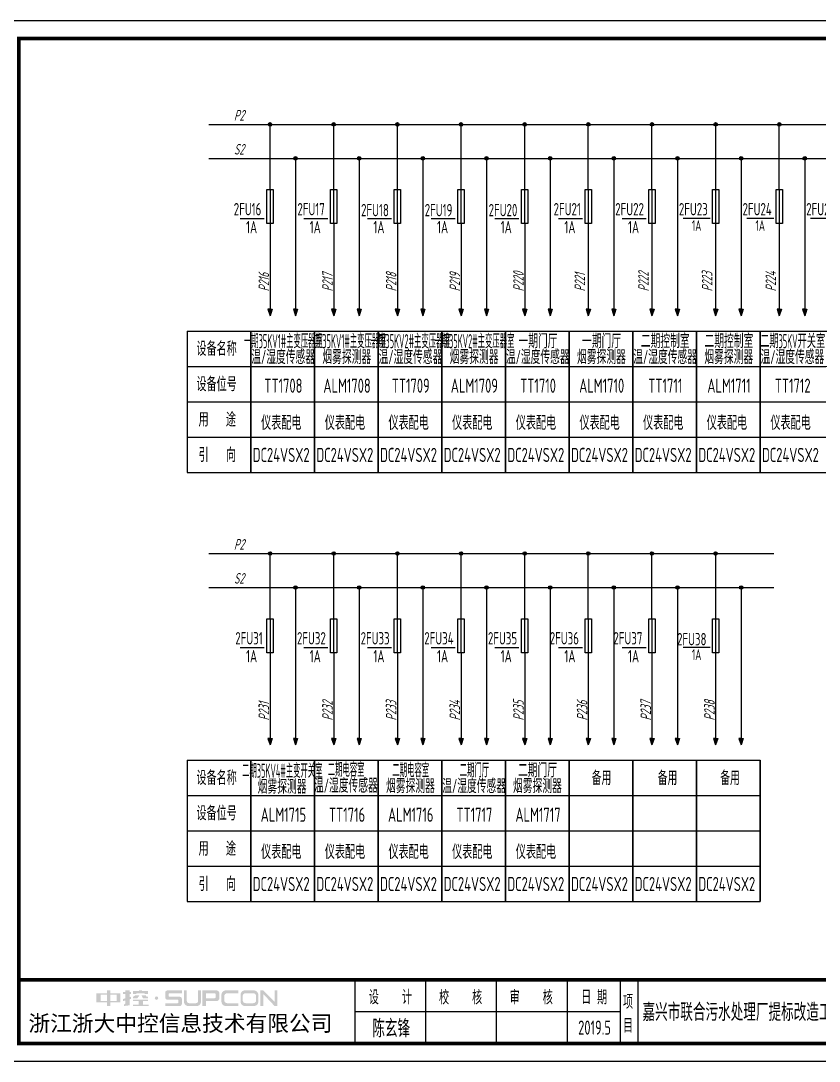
# Model space of a CAD drawing. Header units: millimetres. Extents: x 30557 to 235556, y -116603 to -73383.
# Drawn here: x 223295 to 225553, y -76323 to -73383 of the extents above; entities that cross this region are included whole.
import ezdxf
from ezdxf.enums import TextEntityAlignment as Align

# ---------------------------------------------------------------- set-up
doc = ezdxf.new("R2010")
doc.units = ezdxf.units.MM
for name, color, linetype in [('1', 3, 'Continuous'), ('AXIS', 4, 'Continuous'), ('文本层', 2, 'Continuous')]:
    doc.layers.add(name, color=color, linetype=linetype)
doc.layers.add('_Drawing', color=7, linetype='Continuous', lineweight=25)
doc.styles.add('supcon', font='sceie.shx', dxfattribs={"width": 0.75, "height": 40, "bigfont": 'sceic.shx'})
doc.styles.add('Title', font='', dxfattribs={"height": 45})
doc.styles.get('Title').set_extended_font_data('SimHei')

# ---------------------------------------------------------------- blocks, each defined once
blk = doc.blocks.new('中控·SUPCON')
at = {"linetype": 'Continuous'}
h = blk.add_hatch(color=2, dxfattribs=at)
h.dxf.hatch_style = 1
h.paths.add_polyline_path([(34, 33), (20, 33), (20, 37), (15, 37), (15, 36), (15, 33), (0, 33), (0, 20), (13, 20), (15, 20), (15, 15), (20, 15), (20, 20), (22, 20), (34, 20)])
h.paths.add_polyline_path([(20, 30), (20, 31), (29, 31), (29, 22), (20, 22)], flags=16)
h.paths.add_polyline_path([(15, 30), (15, 22), (6, 22), (6, 31), (15, 31)], flags=16)
h.paths.add_polyline_path([(47, 32), (49, 32), (49, 35), (47, 35), (47, 37), (41, 37), (41, 35), (38, 35), (38, 32), (41, 32), (41, 25.8), (38, 25), (38, 22), (41, 22.8), (41, 18.3), (39, 17), (39, 15), (47, 16), (47, 24.5), (49, 25), (49, 28), (47, 27.5)])
h.paths.add_polyline_path([(61, 30), (55, 30), (52, 28), (52, 26), (58, 26)])
h.paths.add_polyline_path([(73, 28), (71, 28), (70, 30), (64, 30), (66, 26), (73, 26)])
h.paths.add_polyline_path([(73, 36), (64.6, 36), (64.6, 37), (60.4, 37), (60.4, 36), (52, 36), (52, 32), (56.8, 32), (56.8, 33.1), (68.2, 33.1), (68.2, 32), (73, 32)])
h.paths.add_polyline_path([(66, 22), (73, 22), (73, 24), (52, 24), (52, 22), (60, 22), (60, 17), (52, 17), (52, 15), (74, 15), (74, 17), (66, 17)])
h.paths.add_polyline_path([(82.7, 26.1, 1), (87.6, 26.1, 1)])
h.paths.add_polyline_path([(118, 28), (103.5, 28, -0.414214), (102.5, 29), (102.5, 32, -0.414214), (103.5, 33), (121, 33), (121, 37), (100.5, 37, 0.414214), (97.5, 34), (97.5, 27, 0.414214), (100.5, 24), (115, 24, -0.414214), (116, 23), (116, 20, -0.414214), (115, 19), (97.5, 19), (97.5, 15), (118, 15, 0.414214), (121, 18), (121, 25, 0.414214)])
h.paths.add_polyline_path([(128, 37), (124, 37), (124, 36), (124, 21, 0.414214), (130, 15), (142, 15, 0.414214), (148, 21), (148, 37), (144, 37), (144, 22, -0.414214), (141, 19), (131, 19, -0.414214), (128, 22)])
h.paths.add_polyline_path([(174, 26), (174, 33, 0.414214), (170, 37), (150, 37), (150, 36), (150, 15), (155, 15), (155, 22), (170, 22, 0.414214)])
h.paths.add_polyline_path([(167, 26), (155, 26), (155, 33), (167, 33, -0.414214), (169, 31), (169, 28, -0.414214)], flags=16)
h.paths.add_polyline_path([(201, 19), (185, 19, -0.414214), (181, 23), (181, 29, -0.414214), (185, 33), (201, 33), (201, 37), (183, 37, 0.414214), (177, 31), (177, 21, 0.414214), (183, 15), (201, 15)])
h.paths.add_polyline_path([(229, 21), (229, 31, 0.414214), (223, 37), (210, 37, 0.414214), (204, 31), (204, 21, 0.414214), (210, 15), (223, 15, 0.414214)])
h.paths.add_polyline_path([(207, 23), (207, 29, -0.414214), (211, 33), (222, 33, -0.414214), (226, 29), (226, 23, -0.414214), (222, 19), (211, 19, -0.414214)], flags=16)
h.paths.add_polyline_path([(236, 32.1), (252, 15), (256, 15), (256, 37), (252, 37), (252, 21), (236, 37), (232, 37), (232, 36), (232, 15), (236, 15)])
h = blk.add_hatch(color=2, dxfattribs=at)
h.dxf.hatch_style = 1
h.paths.add_polyline_path([(34, 33), (20, 33), (20, 37), (15, 37), (15, 36), (15, 33), (0, 33), (0, 20), (13, 20), (15, 20), (15, 15), (20, 15), (20, 20), (22, 20), (34, 20)])
h.paths.add_polyline_path([(20, 30), (20, 31), (29, 31), (29, 22), (20, 22)], flags=16)
h.paths.add_polyline_path([(15, 30), (15, 22), (6, 22), (6, 31), (15, 31)], flags=16)
h.paths.add_polyline_path([(47, 32), (49, 32), (49, 35), (47, 35), (47, 37), (41, 37), (41, 35), (38, 35), (38, 32), (41, 32), (41, 25.8), (38, 25), (38, 22), (41, 22.8), (41, 18.3), (39, 17), (39, 15), (47, 16), (47, 24.5), (49, 25), (49, 28), (47, 27.5)])
h.paths.add_polyline_path([(61, 30), (55, 30), (52, 28), (52, 26), (58, 26)])
h.paths.add_polyline_path([(73, 28), (71, 28), (70, 30), (64, 30), (66, 26), (73, 26)])
h.paths.add_polyline_path([(73, 36), (64.6, 36), (64.6, 37), (60.4, 37), (60.4, 36), (52, 36), (52, 32), (56.8, 32), (56.8, 33.1), (68.2, 33.1), (68.2, 32), (73, 32)])
h.paths.add_polyline_path([(66, 22), (73, 22), (73, 24), (52, 24), (52, 22), (60, 22), (60, 17), (52, 17), (52, 15), (74, 15), (74, 17), (66, 17)])
h.paths.add_polyline_path([(82.7, 26.1, 1), (87.6, 26.1, 1)])
h.paths.add_polyline_path([(118, 28), (103.5, 28, -0.414214), (102.5, 29), (102.5, 32, -0.414214), (103.5, 33), (121, 33), (121, 37), (100.5, 37, 0.414214), (97.5, 34), (97.5, 27, 0.414214), (100.5, 24), (115, 24, -0.414214), (116, 23), (116, 20, -0.414214), (115, 19), (97.5, 19), (97.5, 15), (118, 15, 0.414214), (121, 18), (121, 25, 0.414214)])
h.paths.add_polyline_path([(128, 37), (124, 37), (124, 36), (124, 21, 0.414214), (130, 15), (142, 15, 0.414214), (148, 21), (148, 37), (144, 37), (144, 22, -0.414214), (141, 19), (131, 19, -0.414214), (128, 22)])
h.paths.add_polyline_path([(174, 26), (174, 33, 0.414214), (170, 37), (150, 37), (150, 36), (150, 15), (155, 15), (155, 22), (170, 22, 0.414214)])
h.paths.add_polyline_path([(167, 26), (155, 26), (155, 33), (167, 33, -0.414214), (169, 31), (169, 28, -0.414214)], flags=16)
h.paths.add_polyline_path([(201, 19), (185, 19, -0.414214), (181, 23), (181, 29, -0.414214), (185, 33), (201, 33), (201, 37), (183, 37, 0.414214), (177, 31), (177, 21, 0.414214), (183, 15), (201, 15)])
h.paths.add_polyline_path([(229, 21), (229, 31, 0.414214), (223, 37), (210, 37, 0.414214), (204, 31), (204, 21, 0.414214), (210, 15), (223, 15, 0.414214)])
h.paths.add_polyline_path([(207, 23), (207, 29, -0.414214), (211, 33), (222, 33, -0.414214), (226, 29), (226, 23, -0.414214), (222, 19), (211, 19, -0.414214)], flags=16)
h.paths.add_polyline_path([(236, 32.1), (252, 15), (256, 15), (256, 37), (252, 37), (252, 21), (236, 37), (232, 37), (232, 36), (232, 15), (236, 15)])
h = blk.add_hatch(color=2, dxfattribs=at)
h.dxf.hatch_style = 1
h.paths.add_polyline_path([(34, 33), (20, 33), (20, 37), (15, 37), (15, 36), (15, 33), (0, 33), (0, 20), (13, 20), (15, 20), (15, 15), (20, 15), (20, 20), (22, 20), (34, 20)])
h.paths.add_polyline_path([(20, 30), (20, 31), (29, 31), (29, 22), (20, 22)], flags=16)
h.paths.add_polyline_path([(15, 30), (15, 22), (6, 22), (6, 31), (15, 31)], flags=16)
h.paths.add_polyline_path([(47, 32), (49, 32), (49, 35), (47, 35), (47, 37), (41, 37), (41, 35), (38, 35), (38, 32), (41, 32), (41, 25.8), (38, 25), (38, 22), (41, 22.8), (41, 18.3), (39, 17), (39, 15), (47, 16), (47, 24.5), (49, 25), (49, 28), (47, 27.5)])
h.paths.add_polyline_path([(61, 30), (55, 30), (52, 28), (52, 26), (58, 26)])
h.paths.add_polyline_path([(73, 28), (71, 28), (70, 30), (64, 30), (66, 26), (73, 26)])
h.paths.add_polyline_path([(73, 36), (64.6, 36), (64.6, 37), (60.4, 37), (60.4, 36), (52, 36), (52, 32), (56.8, 32), (56.8, 33.1), (68.2, 33.1), (68.2, 32), (73, 32)])
h.paths.add_polyline_path([(66, 22), (73, 22), (73, 24), (52, 24), (52, 22), (60, 22), (60, 17), (52, 17), (52, 15), (74, 15), (74, 17), (66, 17)])
h.paths.add_polyline_path([(82.7, 26.1, 1), (87.6, 26.1, 1)])
h.paths.add_polyline_path([(118, 28), (103.5, 28, -0.414214), (102.5, 29), (102.5, 32, -0.414214), (103.5, 33), (121, 33), (121, 37), (100.5, 37, 0.414214), (97.5, 34), (97.5, 27, 0.414214), (100.5, 24), (115, 24, -0.414214), (116, 23), (116, 20, -0.414214), (115, 19), (97.5, 19), (97.5, 15), (118, 15, 0.414214), (121, 18), (121, 25, 0.414214)])
h.paths.add_polyline_path([(128, 37), (124, 37), (124, 36), (124, 21, 0.414214), (130, 15), (142, 15, 0.414214), (148, 21), (148, 37), (144, 37), (144, 22, -0.414214), (141, 19), (131, 19, -0.414214), (128, 22)])
h.paths.add_polyline_path([(174, 26), (174, 33, 0.414214), (170, 37), (150, 37), (150, 36), (150, 15), (155, 15), (155, 22), (170, 22, 0.414214)])
h.paths.add_polyline_path([(167, 26), (155, 26), (155, 33), (167, 33, -0.414214), (169, 31), (169, 28, -0.414214)], flags=16)
h.paths.add_polyline_path([(201, 19), (185, 19, -0.414214), (181, 23), (181, 29, -0.414214), (185, 33), (201, 33), (201, 37), (183, 37, 0.414214), (177, 31), (177, 21, 0.414214), (183, 15), (201, 15)])
h.paths.add_polyline_path([(229, 21), (229, 31, 0.414214), (223, 37), (210, 37, 0.414214), (204, 31), (204, 21, 0.414214), (210, 15), (223, 15, 0.414214)])
h.paths.add_polyline_path([(207, 23), (207, 29, -0.414214), (211, 33), (222, 33, -0.414214), (226, 29), (226, 23, -0.414214), (222, 19), (211, 19, -0.414214)], flags=16)
h.paths.add_polyline_path([(236, 32.1), (252, 15), (256, 15), (256, 37), (252, 37), (252, 21), (236, 37), (232, 37), (232, 36), (232, 15), (236, 15)])
h = blk.add_hatch(color=2, dxfattribs=at)
h.dxf.hatch_style = 1
h.paths.add_polyline_path([(34, 33), (20, 33), (20, 37), (15, 37), (15, 36), (15, 33), (0, 33), (0, 20), (13, 20), (15, 20), (15, 15), (20, 15), (20, 20), (22, 20), (34, 20)])
h.paths.add_polyline_path([(20, 30), (20, 31), (29, 31), (29, 22), (20, 22)], flags=16)
h.paths.add_polyline_path([(15, 30), (15, 22), (6, 22), (6, 31), (15, 31)], flags=16)
h.paths.add_polyline_path([(47, 32), (49, 32), (49, 35), (47, 35), (47, 37), (41, 37), (41, 35), (38, 35), (38, 32), (41, 32), (41, 25.8), (38, 25), (38, 22), (41, 22.8), (41, 18.3), (39, 17), (39, 15), (47, 16), (47, 24.5), (49, 25), (49, 28), (47, 27.5)])
h.paths.add_polyline_path([(61, 30), (55, 30), (52, 28), (52, 26), (58, 26)])
h.paths.add_polyline_path([(73, 28), (71, 28), (70, 30), (64, 30), (66, 26), (73, 26)])
h.paths.add_polyline_path([(73, 36), (64.6, 36), (64.6, 37), (60.4, 37), (60.4, 36), (52, 36), (52, 32), (56.8, 32), (56.8, 33.1), (68.2, 33.1), (68.2, 32), (73, 32)])
h.paths.add_polyline_path([(66, 22), (73, 22), (73, 24), (52, 24), (52, 22), (60, 22), (60, 17), (52, 17), (52, 15), (74, 15), (74, 17), (66, 17)])
h.paths.add_polyline_path([(82.7, 26.1, 1), (87.6, 26.1, 1)])
h.paths.add_polyline_path([(118, 28), (103.5, 28, -0.414214), (102.5, 29), (102.5, 32, -0.414214), (103.5, 33), (121, 33), (121, 37), (100.5, 37, 0.414214), (97.5, 34), (97.5, 27, 0.414214), (100.5, 24), (115, 24, -0.414214), (116, 23), (116, 20, -0.414214), (115, 19), (97.5, 19), (97.5, 15), (118, 15, 0.414214), (121, 18), (121, 25, 0.414214)])
h.paths.add_polyline_path([(128, 37), (124, 37), (124, 36), (124, 21, 0.414214), (130, 15), (142, 15, 0.414214), (148, 21), (148, 37), (144, 37), (144, 22, -0.414214), (141, 19), (131, 19, -0.414214), (128, 22)])
h.paths.add_polyline_path([(174, 26), (174, 33, 0.414214), (170, 37), (150, 37), (150, 36), (150, 15), (155, 15), (155, 22), (170, 22, 0.414214)])
h.paths.add_polyline_path([(167, 26), (155, 26), (155, 33), (167, 33, -0.414214), (169, 31), (169, 28, -0.414214)], flags=16)
h.paths.add_polyline_path([(201, 19), (185, 19, -0.414214), (181, 23), (181, 29, -0.414214), (185, 33), (201, 33), (201, 37), (183, 37, 0.414214), (177, 31), (177, 21, 0.414214), (183, 15), (201, 15)])
h.paths.add_polyline_path([(229, 21), (229, 31, 0.414214), (223, 37), (210, 37, 0.414214), (204, 31), (204, 21, 0.414214), (210, 15), (223, 15, 0.414214)])
h.paths.add_polyline_path([(207, 23), (207, 29, -0.414214), (211, 33), (222, 33, -0.414214), (226, 29), (226, 23, -0.414214), (222, 19), (211, 19, -0.414214)], flags=16)
h.paths.add_polyline_path([(236, 32.1), (252, 15), (256, 15), (256, 37), (252, 37), (252, 21), (236, 37), (232, 37), (232, 36), (232, 15), (236, 15)])
h = blk.add_hatch(color=2, dxfattribs=at)
h.dxf.hatch_style = 1
h.paths.add_polyline_path([(34, 33), (20, 33), (20, 37), (15, 37), (15, 36), (15, 33), (0, 33), (0, 20), (13, 20), (15, 20), (15, 15), (20, 15), (20, 20), (22, 20), (34, 20)])
h.paths.add_polyline_path([(20, 30), (20, 31), (29, 31), (29, 22), (20, 22)], flags=16)
h.paths.add_polyline_path([(15, 30), (15, 22), (6, 22), (6, 31), (15, 31)], flags=16)
h.paths.add_polyline_path([(47, 32), (49, 32), (49, 35), (47, 35), (47, 37), (41, 37), (41, 35), (38, 35), (38, 32), (41, 32), (41, 25.8), (38, 25), (38, 22), (41, 22.8), (41, 18.3), (39, 17), (39, 15), (47, 16), (47, 24.5), (49, 25), (49, 28), (47, 27.5)])
h.paths.add_polyline_path([(61, 30), (55, 30), (52, 28), (52, 26), (58, 26)])
h.paths.add_polyline_path([(73, 28), (71, 28), (70, 30), (64, 30), (66, 26), (73, 26)])
h.paths.add_polyline_path([(73, 36), (64.6, 36), (64.6, 37), (60.4, 37), (60.4, 36), (52, 36), (52, 32), (56.8, 32), (56.8, 33.1), (68.2, 33.1), (68.2, 32), (73, 32)])
h.paths.add_polyline_path([(66, 22), (73, 22), (73, 24), (52, 24), (52, 22), (60, 22), (60, 17), (52, 17), (52, 15), (74, 15), (74, 17), (66, 17)])
h.paths.add_polyline_path([(82.7, 26.1, 1), (87.6, 26.1, 1)])
h.paths.add_polyline_path([(118, 28), (103.5, 28, -0.414214), (102.5, 29), (102.5, 32, -0.414214), (103.5, 33), (121, 33), (121, 37), (100.5, 37, 0.414214), (97.5, 34), (97.5, 27, 0.414214), (100.5, 24), (115, 24, -0.414214), (116, 23), (116, 20, -0.414214), (115, 19), (97.5, 19), (97.5, 15), (118, 15, 0.414214), (121, 18), (121, 25, 0.414214)])
h.paths.add_polyline_path([(128, 37), (124, 37), (124, 36), (124, 21, 0.414214), (130, 15), (142, 15, 0.414214), (148, 21), (148, 37), (144, 37), (144, 22, -0.414214), (141, 19), (131, 19, -0.414214), (128, 22)])
h.paths.add_polyline_path([(174, 26), (174, 33, 0.414214), (170, 37), (150, 37), (150, 36), (150, 15), (155, 15), (155, 22), (170, 22, 0.414214)])
h.paths.add_polyline_path([(167, 26), (155, 26), (155, 33), (167, 33, -0.414214), (169, 31), (169, 28, -0.414214)], flags=16)
h.paths.add_polyline_path([(201, 19), (185, 19, -0.414214), (181, 23), (181, 29, -0.414214), (185, 33), (201, 33), (201, 37), (183, 37, 0.414214), (177, 31), (177, 21, 0.414214), (183, 15), (201, 15)])
h.paths.add_polyline_path([(229, 21), (229, 31, 0.414214), (223, 37), (210, 37, 0.414214), (204, 31), (204, 21, 0.414214), (210, 15), (223, 15, 0.414214)])
h.paths.add_polyline_path([(207, 23), (207, 29, -0.414214), (211, 33), (222, 33, -0.414214), (226, 29), (226, 23, -0.414214), (222, 19), (211, 19, -0.414214)], flags=16)
h.paths.add_polyline_path([(236, 32.1), (252, 15), (256, 15), (256, 37), (252, 37), (252, 21), (236, 37), (232, 37), (232, 36), (232, 15), (236, 15)])
h = blk.add_hatch(color=2, dxfattribs=at)
h.dxf.hatch_style = 1
h.paths.add_polyline_path([(34, 33), (20, 33), (20, 37), (15, 37), (15, 36), (15, 33), (0, 33), (0, 20), (13, 20), (15, 20), (15, 15), (20, 15), (20, 20), (22, 20), (34, 20)])
h.paths.add_polyline_path([(20, 30), (20, 31), (29, 31), (29, 22), (20, 22)], flags=16)
h.paths.add_polyline_path([(15, 30), (15, 22), (6, 22), (6, 31), (15, 31)], flags=16)
h.paths.add_polyline_path([(47, 32), (49, 32), (49, 35), (47, 35), (47, 37), (41, 37), (41, 35), (38, 35), (38, 32), (41, 32), (41, 25.8), (38, 25), (38, 22), (41, 22.8), (41, 18.3), (39, 17), (39, 15), (47, 16), (47, 24.5), (49, 25), (49, 28), (47, 27.5)])
h.paths.add_polyline_path([(61, 30), (55, 30), (52, 28), (52, 26), (58, 26)])
h.paths.add_polyline_path([(73, 28), (71, 28), (70, 30), (64, 30), (66, 26), (73, 26)])
h.paths.add_polyline_path([(73, 36), (64.6, 36), (64.6, 37), (60.4, 37), (60.4, 36), (52, 36), (52, 32), (56.8, 32), (56.8, 33.1), (68.2, 33.1), (68.2, 32), (73, 32)])
h.paths.add_polyline_path([(66, 22), (73, 22), (73, 24), (52, 24), (52, 22), (60, 22), (60, 17), (52, 17), (52, 15), (74, 15), (74, 17), (66, 17)])
h.paths.add_polyline_path([(82.7, 26.1, 1), (87.6, 26.1, 1)])
h.paths.add_polyline_path([(118, 28), (103.5, 28, -0.414214), (102.5, 29), (102.5, 32, -0.414214), (103.5, 33), (121, 33), (121, 37), (100.5, 37, 0.414214), (97.5, 34), (97.5, 27, 0.414214), (100.5, 24), (115, 24, -0.414214), (116, 23), (116, 20, -0.414214), (115, 19), (97.5, 19), (97.5, 15), (118, 15, 0.414214), (121, 18), (121, 25, 0.414214)])
h.paths.add_polyline_path([(128, 37), (124, 37), (124, 36), (124, 21, 0.414214), (130, 15), (142, 15, 0.414214), (148, 21), (148, 37), (144, 37), (144, 22, -0.414214), (141, 19), (131, 19, -0.414214), (128, 22)])
h.paths.add_polyline_path([(174, 26), (174, 33, 0.414214), (170, 37), (150, 37), (150, 36), (150, 15), (155, 15), (155, 22), (170, 22, 0.414214)])
h.paths.add_polyline_path([(167, 26), (155, 26), (155, 33), (167, 33, -0.414214), (169, 31), (169, 28, -0.414214)], flags=16)
h.paths.add_polyline_path([(201, 19), (185, 19, -0.414214), (181, 23), (181, 29, -0.414214), (185, 33), (201, 33), (201, 37), (183, 37, 0.414214), (177, 31), (177, 21, 0.414214), (183, 15), (201, 15)])
h.paths.add_polyline_path([(229, 21), (229, 31, 0.414214), (223, 37), (210, 37, 0.414214), (204, 31), (204, 21, 0.414214), (210, 15), (223, 15, 0.414214)])
h.paths.add_polyline_path([(207, 23), (207, 29, -0.414214), (211, 33), (222, 33, -0.414214), (226, 29), (226, 23, -0.414214), (222, 19), (211, 19, -0.414214)], flags=16)
h.paths.add_polyline_path([(236, 32.1), (252, 15), (256, 15), (256, 37), (252, 37), (252, 21), (236, 37), (232, 37), (232, 36), (232, 15), (236, 15)])
blk = doc.blocks.new('supcon图框')
at = {"linetype": 'Continuous'}
for p, q in [((6145.7, 4361.7), (1987.7, 4361.7)), ((1987.7, 1421.7), (6145.7, 1421.7))]:
    blk.add_line(p, q, dxfattribs=at)
for p, q in [((3145.7, 1651.7), (3145.7, 1471.7)), ((3345.7, 1651.7), (3345.7, 1471.7)), ((3545.7, 1651.7), (3545.7, 1471.7)), ((3745.7, 1651.7), (3745.7, 1471.7)), ((3895.7, 1651.7), (3895.7, 1471.7)), ((3945.7, 1651.7), (3945.7, 1471.7)), ((3145.7, 1561.7), (3895.7, 1561.7))]:
    blk.add_line(p, q)
at = {"linetype": 'Continuous', "const_width": 10}
blk.add_lwpolyline([(2195.7, 4311.7), (6095.7, 4311.7), (6095.7, 1471.7), (2195.7, 1471.7)], close=True, dxfattribs=at)
blk.add_lwpolyline([(2195.7, 1651.7), (6095.7, 1651.7)], dxfattribs=at)
at = {"linetype": 'Continuous', "xscale": 2, "yscale": 2, "zscale": 2}
blk.add_blockref('中控·SUPCON', (2414.6, 1547.7), dxfattribs=at)
at = {"style": 'supcon', "width": 0.75}
for s, p in [('设    计', (3246.2, 1604.2)), ('校    核', (3444.8, 1604.2)), ('审    核', (3644.5, 1604.2)), ('日 期', (3822.5, 1604.2)), ('项', (3918.2, 1590.7)), ('目', (3918.2, 1522.9))]:
    blk.add_text(s, height=40, dxfattribs=at).set_placement(p, align=Align.MIDDLE)
at = {"style": 'Title'}
blk.add_text('浙江浙大中控信息技术有限公司', height=45, dxfattribs=at).set_placement((2222.8, 1506.2))

msp = doc.modelspace()

# ---------------------------------------------------------------- hatches: boundary and pattern name
h = msp.add_hatch(color=256)
h.dxf.hatch_style = 1
h.paths.add_polyline_path([(224004.9, -73675.8, 1), (223994.9, -73675.8, 1)])
h = msp.add_hatch(color=256)
h.dxf.hatch_style = 1
h.paths.add_polyline_path([(224184.9, -73675.7, 1), (224174.9, -73675.7, 1)])
h = msp.add_hatch(color=256)
h.dxf.hatch_style = 1
h.paths.add_polyline_path([(224364.9, -73675.8, 1), (224354.9, -73675.8, 1)])
h = msp.add_hatch(color=256)
h.dxf.hatch_style = 1
h.paths.add_polyline_path([(224544.9, -73675.8, 1), (224534.9, -73675.8, 1)])
h = msp.add_hatch(color=256)
h.dxf.hatch_style = 1
h.paths.add_polyline_path([(224724.9, -73675.8, 1), (224714.9, -73675.8, 1)])
h = msp.add_hatch(color=256)
h.dxf.hatch_style = 1
h.paths.add_polyline_path([(224904.9, -73675.7, 1), (224894.9, -73675.7, 1)])
h = msp.add_hatch(color=256)
h.dxf.hatch_style = 1
h.paths.add_polyline_path([(225084.9, -73675.7, 1), (225074.9, -73675.7, 1)])
h = msp.add_hatch(color=256)
h.dxf.hatch_style = 1
h.paths.add_polyline_path([(225264.9, -73675.7, 1), (225254.9, -73675.7, 1)])
h = msp.add_hatch(color=256)
h.dxf.hatch_style = 1
h.paths.add_polyline_path([(225444.9, -73675.8, 1), (225434.9, -73675.8, 1)])
h = msp.add_hatch(color=256)
h.dxf.hatch_style = 1
h.paths.add_polyline_path([(224076.9, -73771.8, 1), (224066.9, -73771.8, 1)])
h = msp.add_hatch(color=256)
h.dxf.hatch_style = 1
h.paths.add_polyline_path([(224256.9, -73771.8, 1), (224246.9, -73771.8, 1)])
h = msp.add_hatch(color=256)
h.dxf.hatch_style = 1
h.paths.add_polyline_path([(224436.9, -73771.8, 1), (224426.9, -73771.8, 1)])
h = msp.add_hatch(color=256)
h.dxf.hatch_style = 1
h.paths.add_polyline_path([(224616.9, -73771.8, 1), (224606.9, -73771.8, 1)])
h = msp.add_hatch(color=256)
h.dxf.hatch_style = 1
h.paths.add_polyline_path([(224796.9, -73771.8, 1), (224786.9, -73771.8, 1)])
h = msp.add_hatch(color=256)
h.dxf.hatch_style = 1
h.paths.add_polyline_path([(224976.9, -73771.8, 1), (224966.9, -73771.8, 1)])
h = msp.add_hatch(color=256)
h.dxf.hatch_style = 1
h.paths.add_polyline_path([(225156.9, -73771.8, 1), (225146.9, -73771.8, 1)])
h = msp.add_hatch(color=256)
h.dxf.hatch_style = 1
h.paths.add_polyline_path([(225336.9, -73771.8, 1), (225326.9, -73771.8, 1)])
h = msp.add_hatch(color=256)
h.dxf.hatch_style = 1
h.paths.add_polyline_path([(225516.9, -73771.8, 1), (225506.9, -73771.8, 1)])
h = msp.add_hatch(color=256)
h.dxf.hatch_style = 1
h.paths.add_polyline_path([(224004.9, -74888.4, 1), (223994.9, -74888.4, 1)])
h = msp.add_hatch(color=256)
h.dxf.hatch_style = 1
h.paths.add_polyline_path([(224184.9, -74888.3, 1), (224174.9, -74888.3, 1)])
h = msp.add_hatch(color=256)
h.dxf.hatch_style = 1
h.paths.add_polyline_path([(224364.9, -74888.4, 1), (224354.9, -74888.4, 1)])
h = msp.add_hatch(color=256)
h.dxf.hatch_style = 1
h.paths.add_polyline_path([(224544.9, -74888.4, 1), (224534.9, -74888.4, 1)])
h = msp.add_hatch(color=256)
h.dxf.hatch_style = 1
h.paths.add_polyline_path([(224724.9, -74888.4, 1), (224714.9, -74888.4, 1)])
h = msp.add_hatch(color=256)
h.dxf.hatch_style = 1
h.paths.add_polyline_path([(224904.9, -74888.3, 1), (224894.9, -74888.3, 1)])
h = msp.add_hatch(color=256)
h.dxf.hatch_style = 1
h.paths.add_polyline_path([(225084.9, -74888.3, 1), (225074.9, -74888.3, 1)])
h = msp.add_hatch(color=256)
h.dxf.hatch_style = 1
h.paths.add_polyline_path([(225264.9, -74888.3, 1), (225254.9, -74888.3, 1)])
h = msp.add_hatch(color=256)
h.dxf.hatch_style = 1
h.paths.add_polyline_path([(224076.9, -74984.4, 1), (224066.9, -74984.4, 1)])
h = msp.add_hatch(color=256)
h.dxf.hatch_style = 1
h.paths.add_polyline_path([(224256.9, -74984.4, 1), (224246.9, -74984.4, 1)])
h = msp.add_hatch(color=256)
h.dxf.hatch_style = 1
h.paths.add_polyline_path([(224436.9, -74984.4, 1), (224426.9, -74984.4, 1)])
h = msp.add_hatch(color=256)
h.dxf.hatch_style = 1
h.paths.add_polyline_path([(224616.9, -74984.4, 1), (224606.9, -74984.4, 1)])
h = msp.add_hatch(color=256)
h.dxf.hatch_style = 1
h.paths.add_polyline_path([(224796.9, -74984.4, 1), (224786.9, -74984.4, 1)])
h = msp.add_hatch(color=256)
h.dxf.hatch_style = 1
h.paths.add_polyline_path([(224976.9, -74984.4, 1), (224966.9, -74984.4, 1)])
h = msp.add_hatch(color=256)
h.dxf.hatch_style = 1
h.paths.add_polyline_path([(225156.9, -74984.4, 1), (225146.9, -74984.4, 1)])
h = msp.add_hatch(color=256)
h.dxf.hatch_style = 1
h.paths.add_polyline_path([(225336.9, -74984.4, 1), (225326.9, -74984.4, 1)])
at = {"layer": '1'}
for color, points in [(37, [(223999.9, -74198.2), (223993.9, -74198.2), (223999.9, -74216.2), (224005.9, -74198.2)]), (5, [(224077.9, -74198.2), (224071.9, -74198.2), (224065.9, -74198.2), (224071.9, -74216.2)]), (37, [(224179.9, -74198.2), (224173.9, -74198.2), (224179.9, -74216.2), (224185.9, -74198.2)]), (5, [(224257.9, -74198.2), (224251.9, -74198.2), (224245.9, -74198.2), (224251.9, -74216.2)]), (37, [(224359.9, -74198.2), (224353.9, -74198.2), (224359.9, -74216.2), (224365.9, -74198.2)]), (5, [(224437.9, -74198.2), (224431.9, -74198.2), (224425.9, -74198.2), (224431.9, -74216.2)]), (37, [(224539.9, -74198.2), (224533.9, -74198.2), (224539.9, -74216.2), (224545.9, -74198.2)]), (5, [(224617.9, -74198.2), (224611.9, -74198.2), (224605.9, -74198.2), (224611.9, -74216.2)]), (37, [(224719.9, -74198.2), (224713.9, -74198.2), (224719.9, -74216.2), (224725.9, -74198.2)]), (5, [(224797.9, -74198.2), (224791.9, -74198.2), (224785.9, -74198.2), (224791.9, -74216.2)]), (37, [(224899.9, -74198.2), (224893.9, -74198.2), (224899.9, -74216.2), (224905.9, -74198.2)]), (5, [(224977.9, -74198.2), (224971.9, -74198.2), (224965.9, -74198.2), (224971.9, -74216.2)]), (37, [(225079.9, -74198.2), (225073.9, -74198.2), (225079.9, -74216.2), (225085.9, -74198.2)]), (5, [(225157.9, -74198.2), (225151.9, -74198.2), (225145.9, -74198.2), (225151.9, -74216.2)]), (37, [(225259.9, -74198.2), (225253.9, -74198.2), (225259.9, -74216.2), (225265.9, -74198.2)]), (5, [(225337.9, -74198.2), (225331.9, -74198.2), (225325.9, -74198.2), (225331.9, -74216.2)]), (37, [(225439.9, -74198.2), (225433.9, -74198.2), (225439.9, -74216.2), (225445.9, -74198.2)]), (5, [(225517.9, -74198.2), (225511.9, -74198.2), (225505.9, -74198.2), (225511.9, -74216.2)]), (37, [(223999.9, -75410.7), (223993.9, -75410.7), (223999.9, -75428.7), (224005.9, -75410.7)]), (5, [(224077.9, -75410.8), (224071.9, -75410.8), (224065.9, -75410.8), (224071.9, -75428.8)]), (37, [(224179.9, -75410.7), (224173.9, -75410.7), (224179.9, -75428.7), (224185.9, -75410.7)]), (5, [(224257.9, -75410.8), (224251.9, -75410.8), (224245.9, -75410.8), (224251.9, -75428.8)]), (37, [(224359.9, -75410.7), (224353.9, -75410.7), (224359.9, -75428.7), (224365.9, -75410.7)]), (5, [(224437.9, -75410.8), (224431.9, -75410.8), (224425.9, -75410.8), (224431.9, -75428.8)]), (37, [(224539.9, -75410.7), (224533.9, -75410.7), (224539.9, -75428.7), (224545.9, -75410.7)]), (5, [(224617.9, -75410.8), (224611.9, -75410.8), (224605.9, -75410.8), (224611.9, -75428.8)]), (37, [(224719.9, -75410.7), (224713.9, -75410.7), (224719.9, -75428.7), (224725.9, -75410.7)]), (5, [(224797.9, -75410.8), (224791.9, -75410.8), (224785.9, -75410.8), (224791.9, -75428.8)]), (37, [(224899.9, -75410.7), (224893.9, -75410.7), (224899.9, -75428.7), (224905.9, -75410.7)]), (5, [(224977.9, -75410.8), (224971.9, -75410.8), (224965.9, -75410.8), (224971.9, -75428.8)]), (37, [(225079.9, -75410.7), (225073.9, -75410.7), (225079.9, -75428.7), (225085.9, -75410.7)]), (5, [(225157.9, -75410.8), (225151.9, -75410.8), (225145.9, -75410.8), (225151.9, -75428.8)]), (37, [(225259.9, -75410.7), (225253.9, -75410.7), (225259.9, -75428.7), (225265.9, -75410.7)]), (5, [(225337.9, -75410.8), (225331.9, -75410.8), (225325.9, -75410.8), (225331.9, -75428.8)])]:
    msp.add_hatch(color=color, dxfattribs=at).paths.add_polyline_path(points)

# ---------------------------------------------------------------- linework, layer by layer
at = {"linetype": 'Continuous'}
for p, q in [((225168.5, -73940.6), (225244.8, -73940.6)), ((225348.5, -73940.6), (225424.8, -73940.6)), ((225528.5, -73940.6), (225604.8, -73940.6)), ((223765.9, -74259.6), (226645.9, -74259.6)), ((223765.9, -74259.6), (223765.9, -74659.6)), ((223945.9, -74259.6), (223945.9, -74659.6)), ((223945.9, -74659.6), (223945.9, -74259.6)), ((223765.9, -74659.6), (226645.9, -74659.6)), ((225168.5, -75153.1), (225244.8, -75153.1)), ((223765.9, -75472.1), (225385.9, -75472.1)), ((223765.9, -75472.1), (223765.9, -75872.1)), ((223945.9, -75472.1), (223945.9, -75872.1)), ((223945.9, -75872.1), (223945.9, -75472.1)), ((223765.9, -75872.1), (225385.9, -75872.1))]:
    msp.add_line(p, q, dxfattribs=at)
for p, q in [((223915.2, -73941.6), (223983.6, -73941.6)), ((224095.2, -73941.6), (224163.6, -73941.6)), ((224275.2, -73941.6), (224343.6, -73941.6)), ((224455.2, -73941.6), (224523.6, -73941.6)), ((224635.2, -73941.6), (224703.6, -73941.6)), ((224815.2, -73941.6), (224883.6, -73941.6)), ((224995.2, -73941.6), (225063.6, -73941.6)), ((223915.2, -75154.2), (223983.6, -75154.2)), ((224095.2, -75154.2), (224163.6, -75154.2)), ((224275.2, -75154.2), (224343.6, -75154.2)), ((224455.2, -75154.2), (224523.6, -75154.2)), ((224635.2, -75154.2), (224703.6, -75154.2)), ((224815.2, -75154.2), (224883.6, -75154.2)), ((224995.2, -75154.2), (225063.6, -75154.2))]:
    msp.add_line(p, q)
at = {"color": 7, "linetype": 'Continuous'}
for p, q in [((224125.9, -74659.6), (224125.9, -74259.6)), ((224125.9, -74259.6), (224125.9, -74659.6)), ((224305.9, -74659.6), (224305.9, -74259.6)), ((224305.9, -74259.6), (224305.9, -74659.6)), ((224485.9, -74659.6), (224485.9, -74259.6)), ((224485.9, -74259.6), (224485.9, -74659.6)), ((224665.9, -74659.6), (224665.9, -74259.6)), ((224665.9, -74259.6), (224665.9, -74659.6)), ((224845.9, -74659.6), (224845.9, -74259.6)), ((224845.9, -74259.6), (224845.9, -74659.6)), ((225025.9, -74659.6), (225025.9, -74259.6)), ((225025.9, -74259.6), (225025.9, -74659.6)), ((225205.9, -74659.6), (225205.9, -74259.6)), ((225205.9, -74259.6), (225205.9, -74659.6)), ((225385.9, -74659.6), (225385.9, -74259.6)), ((225385.9, -74259.6), (225385.9, -74659.6)), ((223765.9, -74359.6), (226645.9, -74359.6)), ((223765.9, -74459.6), (226645.9, -74459.6)), ((223765.9, -74559.6), (226645.9, -74559.6)), ((224125.9, -75872.1), (224125.9, -75472.1)), ((224125.9, -75472.1), (224125.9, -75872.1)), ((224305.9, -75872.1), (224305.9, -75472.1)), ((224305.9, -75472.1), (224305.9, -75872.1)), ((224485.9, -75872.1), (224485.9, -75472.1)), ((224485.9, -75472.1), (224485.9, -75872.1)), ((224665.9, -75872.1), (224665.9, -75472.1)), ((224665.9, -75472.1), (224665.9, -75872.1)), ((224845.9, -75872.1), (224845.9, -75472.1)), ((224845.9, -75472.1), (224845.9, -75872.1)), ((225025.9, -75872.1), (225025.9, -75472.1)), ((225025.9, -75472.1), (225025.9, -75872.1)), ((225205.9, -75872.1), (225205.9, -75472.1)), ((225205.9, -75472.1), (225205.9, -75872.1)), ((225385.9, -75872.1), (225385.9, -75472.1)), ((225385.9, -75472.1), (225385.9, -75872.1)), ((223765.9, -75572.1), (225385.9, -75572.1)), ((223765.9, -75672.1), (225385.9, -75672.1)), ((223765.9, -75772.1), (225385.9, -75772.1))]:
    msp.add_line(p, q, dxfattribs=at)
for centre in [(223999.9, -73675.8), (224179.9, -73675.7), (224359.9, -73675.8), (224539.9, -73675.8), (224719.9, -73675.8), (224899.9, -73675.7), (225079.9, -73675.7), (225259.9, -73675.7), (225439.9, -73675.8), (224071.9, -73771.8), (224251.9, -73771.8), (224431.9, -73771.8), (224611.9, -73771.8), (224791.9, -73771.8), (224971.9, -73771.8), (225151.9, -73771.8), (225331.9, -73771.8), (225511.9, -73771.8), (223999.9, -74888.4), (224179.9, -74888.3), (224359.9, -74888.4), (224539.9, -74888.4), (224719.9, -74888.4), (224899.9, -74888.3), (225079.9, -74888.3), (225259.9, -74888.3), (224071.9, -74984.4), (224251.9, -74984.4), (224431.9, -74984.4), (224611.9, -74984.4), (224791.9, -74984.4), (224971.9, -74984.4), (225151.9, -74984.4), (225331.9, -74984.4)]:
    msp.add_circle(centre, 5)
at = {"layer": '1', "color": 37}
for p, q in [((223826.5, -73675.9), (226641.7, -73675.9)), ((223999.9, -73860.1), (223999.9, -73675.8)), ((224179.9, -73860.1), (224179.9, -73675.8)), ((224359.9, -73860.1), (224359.9, -73675.8)), ((224539.9, -73860.1), (224539.9, -73675.8)), ((224719.9, -73860.1), (224719.9, -73675.8)), ((224899.9, -73860.1), (224899.9, -73675.8)), ((225079.9, -73860.1), (225079.9, -73675.9)), ((225259.9, -73675.9), (225259.9, -74198.2)), ((225439.9, -73860.1), (225439.9, -73675.8)), ((223999.9, -73956.2), (223999.9, -74198.2)), ((224179.9, -73956.2), (224179.9, -74198.2)), ((224359.9, -73956.2), (224359.9, -74198.2)), ((224539.9, -73956.2), (224539.9, -74198.2)), ((224719.9, -73956.2), (224719.9, -74198.2)), ((224899.9, -73956.2), (224899.9, -74198.2)), ((225079.9, -73956.2), (225079.9, -74198.2)), ((225439.9, -73956.2), (225439.9, -74198.2)), ((223826.5, -74888.5), (225424.9, -74888.5)), ((223999.9, -75072.6), (223999.9, -74888.3)), ((224179.9, -75072.6), (224179.9, -74888.3)), ((224359.9, -75072.6), (224359.9, -74888.3)), ((224539.9, -75072.6), (224539.9, -74888.3)), ((224719.9, -75072.6), (224719.9, -74888.3)), ((224899.9, -75072.6), (224899.9, -74888.3)), ((225079.9, -75072.6), (225079.9, -74888.5)), ((225259.9, -74888.5), (225259.9, -75410.7)), ((223999.9, -75168.8), (223999.9, -75410.7)), ((224179.9, -75168.8), (224179.9, -75410.7)), ((224359.9, -75168.8), (224359.9, -75410.7)), ((224539.9, -75168.8), (224539.9, -75410.7)), ((224719.9, -75168.8), (224719.9, -75410.7)), ((224899.9, -75168.8), (224899.9, -75410.7)), ((225079.9, -75168.8), (225079.9, -75410.7))]:
    msp.add_line(p, q, dxfattribs=at)
at = {"layer": '1', "color": 5}
for p, q in [((223826.5, -73771.9), (226641.7, -73771.9)), ((224071.9, -73771.9), (224071.9, -74198.1)), ((224251.9, -73771.9), (224251.9, -74198.1)), ((224431.9, -73771.9), (224431.9, -74198.1)), ((224611.9, -73771.9), (224611.9, -74198.1)), ((224791.9, -73771.9), (224791.9, -74198.1)), ((224971.9, -73771.9), (224971.9, -74198.1)), ((225151.9, -73771.9), (225151.9, -74198.1)), ((225331.9, -73771.9), (225331.9, -74198.1)), ((225511.9, -73771.9), (225511.9, -74198.1)), ((224071.9, -74198.1), (224065.9, -74198.1)), ((224065.9, -74198.1), (224071.9, -74216.1)), ((224065.9, -74198.2), (224071.9, -74216.2)), ((224077.9, -74198.1), (224071.9, -74216.1)), ((224071.9, -74198.1), (224077.9, -74198.1)), ((224077.9, -74198.2), (224071.9, -74216.2)), ((224251.9, -74198.1), (224245.9, -74198.1)), ((224245.9, -74198.1), (224251.9, -74216.1)), ((224245.9, -74198.2), (224251.9, -74216.2)), ((224257.9, -74198.1), (224251.9, -74216.1)), ((224251.9, -74198.1), (224257.9, -74198.1)), ((224257.9, -74198.2), (224251.9, -74216.2)), ((224431.9, -74198.1), (224425.9, -74198.1)), ((224425.9, -74198.1), (224431.9, -74216.1)), ((224425.9, -74198.2), (224431.9, -74216.2)), ((224437.9, -74198.1), (224431.9, -74216.1)), ((224431.9, -74198.1), (224437.9, -74198.1)), ((224437.9, -74198.2), (224431.9, -74216.2)), ((224611.9, -74198.1), (224605.9, -74198.1)), ((224605.9, -74198.1), (224611.9, -74216.1)), ((224605.9, -74198.2), (224611.9, -74216.2)), ((224617.9, -74198.1), (224611.9, -74216.1)), ((224611.9, -74198.1), (224617.9, -74198.1)), ((224617.9, -74198.2), (224611.9, -74216.2)), ((224791.9, -74198.1), (224785.9, -74198.1)), ((224785.9, -74198.1), (224791.9, -74216.1)), ((224785.9, -74198.2), (224791.9, -74216.2)), ((224797.9, -74198.1), (224791.9, -74216.1)), ((224791.9, -74198.1), (224797.9, -74198.1)), ((224797.9, -74198.2), (224791.9, -74216.2)), ((224971.9, -74198.1), (224965.9, -74198.1)), ((224965.9, -74198.1), (224971.9, -74216.1)), ((224965.9, -74198.2), (224971.9, -74216.2)), ((224977.9, -74198.1), (224971.9, -74216.1)), ((224971.9, -74198.1), (224977.9, -74198.1)), ((224977.9, -74198.2), (224971.9, -74216.2)), ((225151.9, -74198.1), (225145.9, -74198.1)), ((225145.9, -74198.1), (225151.9, -74216.1)), ((225145.9, -74198.2), (225151.9, -74216.2)), ((225157.9, -74198.1), (225151.9, -74216.1)), ((225151.9, -74198.1), (225157.9, -74198.1)), ((225157.9, -74198.2), (225151.9, -74216.2)), ((225331.9, -74198.1), (225325.9, -74198.1)), ((225325.9, -74198.1), (225331.9, -74216.1)), ((225325.9, -74198.2), (225331.9, -74216.2)), ((225337.9, -74198.1), (225331.9, -74216.1)), ((225331.9, -74198.1), (225337.9, -74198.1)), ((225337.9, -74198.2), (225331.9, -74216.2)), ((225511.9, -74198.1), (225505.9, -74198.1)), ((225505.9, -74198.1), (225511.9, -74216.1)), ((225505.9, -74198.2), (225511.9, -74216.2)), ((225517.9, -74198.1), (225511.9, -74216.1)), ((225511.9, -74198.1), (225517.9, -74198.1)), ((225517.9, -74198.2), (225511.9, -74216.2)), ((223826.5, -74984.5), (225424.9, -74984.5)), ((224071.9, -74984.5), (224071.9, -75410.7)), ((224251.9, -74984.5), (224251.9, -75410.7)), ((224431.9, -74984.5), (224431.9, -75410.7)), ((224611.9, -74984.5), (224611.9, -75410.7)), ((224791.9, -74984.5), (224791.9, -75410.7)), ((224971.9, -74984.5), (224971.9, -75410.7)), ((225151.9, -74984.5), (225151.9, -75410.7)), ((225331.9, -74984.5), (225331.9, -75410.7)), ((224071.9, -75410.7), (224065.9, -75410.7)), ((224065.9, -75410.7), (224071.9, -75428.7)), ((224065.9, -75410.8), (224071.9, -75428.8)), ((224077.9, -75410.7), (224071.9, -75428.7)), ((224071.9, -75410.7), (224077.9, -75410.7)), ((224077.9, -75410.8), (224071.9, -75428.8)), ((224251.9, -75410.7), (224245.9, -75410.7)), ((224245.9, -75410.7), (224251.9, -75428.7)), ((224245.9, -75410.8), (224251.9, -75428.8)), ((224257.9, -75410.7), (224251.9, -75428.7)), ((224251.9, -75410.7), (224257.9, -75410.7)), ((224257.9, -75410.8), (224251.9, -75428.8)), ((224431.9, -75410.7), (224425.9, -75410.7)), ((224425.9, -75410.7), (224431.9, -75428.7)), ((224425.9, -75410.8), (224431.9, -75428.8)), ((224437.9, -75410.7), (224431.9, -75428.7)), ((224431.9, -75410.7), (224437.9, -75410.7)), ((224437.9, -75410.8), (224431.9, -75428.8)), ((224611.9, -75410.7), (224605.9, -75410.7)), ((224605.9, -75410.7), (224611.9, -75428.7)), ((224605.9, -75410.8), (224611.9, -75428.8)), ((224617.9, -75410.7), (224611.9, -75428.7)), ((224611.9, -75410.7), (224617.9, -75410.7)), ((224617.9, -75410.8), (224611.9, -75428.8)), ((224791.9, -75410.7), (224785.9, -75410.7)), ((224785.9, -75410.7), (224791.9, -75428.7)), ((224785.9, -75410.8), (224791.9, -75428.8)), ((224797.9, -75410.7), (224791.9, -75428.7)), ((224791.9, -75410.7), (224797.9, -75410.7)), ((224797.9, -75410.8), (224791.9, -75428.8)), ((224971.9, -75410.7), (224965.9, -75410.7)), ((224965.9, -75410.7), (224971.9, -75428.7)), ((224965.9, -75410.8), (224971.9, -75428.8)), ((224977.9, -75410.7), (224971.9, -75428.7)), ((224971.9, -75410.7), (224977.9, -75410.7)), ((224977.9, -75410.8), (224971.9, -75428.8)), ((225151.9, -75410.7), (225145.9, -75410.7)), ((225145.9, -75410.7), (225151.9, -75428.7)), ((225145.9, -75410.8), (225151.9, -75428.8)), ((225157.9, -75410.7), (225151.9, -75428.7)), ((225151.9, -75410.7), (225157.9, -75410.7)), ((225157.9, -75410.8), (225151.9, -75428.8)), ((225331.9, -75410.7), (225325.9, -75410.7)), ((225325.9, -75410.7), (225331.9, -75428.7)), ((225325.9, -75410.8), (225331.9, -75428.8)), ((225337.9, -75410.7), (225331.9, -75428.7)), ((225331.9, -75410.7), (225337.9, -75410.7)), ((225337.9, -75410.8), (225331.9, -75428.8))]:
    msp.add_line(p, q, dxfattribs=at)
at = {"layer": '1', "color": 37, "linetype": 'Continuous'}
for p, q in [((223993.9, -74198.2), (223999.9, -74216.2)), ((223999.9, -74198.2), (223993.9, -74198.2)), ((223999.9, -74198.2), (224005.9, -74198.2)), ((224005.9, -74198.2), (223999.9, -74216.2)), ((224173.9, -74198.2), (224179.9, -74216.2)), ((224179.9, -74198.2), (224173.9, -74198.2)), ((224179.9, -74198.2), (224185.9, -74198.2)), ((224185.9, -74198.2), (224179.9, -74216.2)), ((224353.9, -74198.2), (224359.9, -74216.2)), ((224359.9, -74198.2), (224353.9, -74198.2)), ((224359.9, -74198.2), (224365.9, -74198.2)), ((224365.9, -74198.2), (224359.9, -74216.2)), ((224533.9, -74198.2), (224539.9, -74216.2)), ((224539.9, -74198.2), (224533.9, -74198.2)), ((224539.9, -74198.2), (224545.9, -74198.2)), ((224545.9, -74198.2), (224539.9, -74216.2)), ((224713.9, -74198.2), (224719.9, -74216.2)), ((224719.9, -74198.2), (224713.9, -74198.2)), ((224719.9, -74198.2), (224725.9, -74198.2)), ((224725.9, -74198.2), (224719.9, -74216.2)), ((224893.9, -74198.2), (224899.9, -74216.2)), ((224899.9, -74198.2), (224893.9, -74198.2)), ((224899.9, -74198.2), (224905.9, -74198.2)), ((224905.9, -74198.2), (224899.9, -74216.2)), ((225073.9, -74198.2), (225079.9, -74216.2)), ((225079.9, -74198.2), (225073.9, -74198.2)), ((225079.9, -74198.2), (225085.9, -74198.2)), ((225085.9, -74198.2), (225079.9, -74216.2)), ((225253.9, -74198.2), (225259.9, -74216.2)), ((225259.9, -74198.2), (225253.9, -74198.2)), ((225259.9, -74198.2), (225265.9, -74198.2)), ((225265.9, -74198.2), (225259.9, -74216.2)), ((225433.9, -74198.2), (225439.9, -74216.2)), ((225439.9, -74198.2), (225433.9, -74198.2)), ((225439.9, -74198.2), (225445.9, -74198.2)), ((225445.9, -74198.2), (225439.9, -74216.2)), ((223993.9, -75410.7), (223999.9, -75428.7)), ((223999.9, -75410.7), (223993.9, -75410.7)), ((223999.9, -75410.7), (224005.9, -75410.7)), ((224005.9, -75410.7), (223999.9, -75428.7)), ((224173.9, -75410.7), (224179.9, -75428.7)), ((224179.9, -75410.7), (224173.9, -75410.7)), ((224179.9, -75410.7), (224185.9, -75410.7)), ((224185.9, -75410.7), (224179.9, -75428.7)), ((224353.9, -75410.7), (224359.9, -75428.7)), ((224359.9, -75410.7), (224353.9, -75410.7)), ((224359.9, -75410.7), (224365.9, -75410.7)), ((224365.9, -75410.7), (224359.9, -75428.7)), ((224533.9, -75410.7), (224539.9, -75428.7)), ((224539.9, -75410.7), (224533.9, -75410.7)), ((224539.9, -75410.7), (224545.9, -75410.7)), ((224545.9, -75410.7), (224539.9, -75428.7)), ((224713.9, -75410.7), (224719.9, -75428.7)), ((224719.9, -75410.7), (224713.9, -75410.7)), ((224719.9, -75410.7), (224725.9, -75410.7)), ((224725.9, -75410.7), (224719.9, -75428.7)), ((224893.9, -75410.7), (224899.9, -75428.7)), ((224899.9, -75410.7), (224893.9, -75410.7)), ((224899.9, -75410.7), (224905.9, -75410.7)), ((224905.9, -75410.7), (224899.9, -75428.7)), ((225073.9, -75410.7), (225079.9, -75428.7)), ((225079.9, -75410.7), (225073.9, -75410.7)), ((225079.9, -75410.7), (225085.9, -75410.7)), ((225085.9, -75410.7), (225079.9, -75428.7)), ((225253.9, -75410.7), (225259.9, -75428.7)), ((225259.9, -75410.7), (225253.9, -75410.7)), ((225259.9, -75410.7), (225265.9, -75410.7)), ((225265.9, -75410.7), (225259.9, -75428.7))]:
    msp.add_line(p, q, dxfattribs=at)
at = {"layer": 'AXIS', "color": 0, "linetype": 'ByBlock'}
for p, q in [((223999.8, -73860.1), (223999.8, -73956.2)), ((224179.8, -73860.1), (224179.8, -73956.2)), ((224359.8, -73860.1), (224359.8, -73956.2)), ((224539.8, -73860.1), (224539.8, -73956.2)), ((224719.8, -73860.1), (224719.8, -73956.2)), ((224899.8, -73860.1), (224899.8, -73956.2)), ((225079.8, -73860.1), (225079.8, -73956.2)), ((225259.8, -73860.1), (225259.8, -73956.2)), ((225439.8, -73860.1), (225439.8, -73956.2)), ((223999.8, -75072.6), (223999.8, -75168.8)), ((224179.8, -75072.6), (224179.8, -75168.8)), ((224359.8, -75072.6), (224359.8, -75168.8)), ((224539.8, -75072.6), (224539.8, -75168.8)), ((224719.8, -75072.6), (224719.8, -75168.8)), ((224899.8, -75072.6), (224899.8, -75168.8)), ((225079.8, -75072.6), (225079.8, -75168.8)), ((225259.8, -75072.6), (225259.8, -75168.8))]:
    msp.add_line(p, q, dxfattribs=at)
for points in [[(223990.6, -73860.1), (224009.1, -73860.1), (224009.1, -73956.2), (223990.6, -73956.2)], [(224170.6, -73860.1), (224189.1, -73860.1), (224189.1, -73956.2), (224170.6, -73956.2)], [(224350.6, -73860.1), (224369.1, -73860.1), (224369.1, -73956.2), (224350.6, -73956.2)], [(224530.6, -73860.1), (224549.1, -73860.1), (224549.1, -73956.2), (224530.6, -73956.2)], [(224710.6, -73860.1), (224729.1, -73860.1), (224729.1, -73956.2), (224710.6, -73956.2)], [(224890.6, -73860.1), (224909.1, -73860.1), (224909.1, -73956.2), (224890.6, -73956.2)], [(225070.6, -73860.1), (225089.1, -73860.1), (225089.1, -73956.2), (225070.6, -73956.2)], [(225250.6, -73860.1), (225269.1, -73860.1), (225269.1, -73956.2), (225250.6, -73956.2)], [(225430.6, -73860.1), (225449.1, -73860.1), (225449.1, -73956.2), (225430.6, -73956.2)], [(223990.6, -75072.6), (224009.1, -75072.6), (224009.1, -75168.8), (223990.6, -75168.8)], [(224170.6, -75072.6), (224189.1, -75072.6), (224189.1, -75168.8), (224170.6, -75168.8)], [(224350.6, -75072.6), (224369.1, -75072.6), (224369.1, -75168.8), (224350.6, -75168.8)], [(224530.6, -75072.6), (224549.1, -75072.6), (224549.1, -75168.8), (224530.6, -75168.8)], [(224710.6, -75072.6), (224729.1, -75072.6), (224729.1, -75168.8), (224710.6, -75168.8)], [(224890.6, -75072.6), (224909.1, -75072.6), (224909.1, -75168.8), (224890.6, -75168.8)], [(225070.6, -75072.6), (225089.1, -75072.6), (225089.1, -75168.8), (225070.6, -75168.8)], [(225250.6, -75072.6), (225269.1, -75072.6), (225269.1, -75168.8), (225250.6, -75168.8)]]:
    msp.add_lwpolyline(points, close=True, dxfattribs=at)

# ---------------------------------------------------------------- block references
msp.add_blockref('supcon图框', (221094, -77744.7))

# ---------------------------------------------------------------- texts
at = {"color": 3, "style": 'supcon', "width": 0.75}
for s, height, p in [('陈玄锋', 50, (224342.5, -76228)), ('2019.5', 40, (224917.5, -76228))]:
    msp.add_text(s, height=height, dxfattribs=at).set_placement(p, align=Align.MIDDLE)
at = {"layer": '1', "color": 3, "style": 'supcon', "oblique": 15, "width": 0.75}
for s, p in [('P2', (223897.8, -73665)), ('S2', (223897.8, -73761)), ('P2', (223897.8, -74877.5)), ('S2', (223897.8, -74973.5))]:
    msp.add_text(s, height=30, dxfattribs=at).set_placement(p)
at = {"layer": '1', "color": 7, "style": 'supcon', "width": 0.75}
for s, height, p in [('2FU16', 35, (223897.3, -73932.8)), ('2FU17', 35, (224077.3, -73932.8)), ('2FU18', 35, (224257.3, -73935.4)), ('2FU19', 35, (224437.3, -73935.4)), ('2FU20', 35, (224618, -73935.4)), ('2FU21', 35, (224801.7, -73932.8)), ('2FU22', 35, (224976, -73932.8)), ('2FU23', 35, (225156, -73932.8)), ('2FU24', 35, (225336, -73932.8)), ('2FU25', 35, (225516, -73932.8)), ('1A', 35, (223932.1, -73983.4)), ('1A', 35, (224112.1, -73983.4)), ('1A', 35, (224292.1, -73983.4)), ('1A', 35, (224472.1, -73983.4)), ('1A', 35, (224652.1, -73983.4)), ('1A', 35, (224832.1, -73983.4)), ('1A', 35, (225012.1, -73983.4)), ('设备名称', 40, (223791.8, -74329.7)), ('设备位号', 40, (223791.8, -74429.7)), ('用   途', 40, (223797.8, -74529.7)), ('仪表配电', 40, (223974.8, -74539)), ('仪表配电', 40, (224154.8, -74539)), ('仪表配电', 40, (224334.8, -74539)), ('仪表配电', 40, (224514.8, -74539)), ('仪表配电', 40, (224694.8, -74539)), ('仪表配电', 40, (224874.8, -74539)), ('仪表配电', 40, (225054.8, -74539)), ('仪表配电', 40, (225234.8, -74539)), ('仪表配电', 40, (225414.8, -74539)), ('引   向', 40, (223797.7, -74629.7)), ('DC24VSX2', 40, (223951, -74629.7)), ('DC24VSX2', 40, (224131, -74629.7)), ('DC24VSX2', 40, (224311, -74629.7)), ('DC24VSX2', 40, (224491, -74629.7)), ('DC24VSX2', 40, (224671, -74629.7)), ('DC24VSX2', 40, (224851, -74629.7)), ('DC24VSX2', 40, (225031, -74629.7)), ('DC24VSX2', 40, (225211, -74629.7)), ('DC24VSX2', 40, (225391, -74629.7)), ('2FU31', 35, (223901.7, -75145.3)), ('2FU32', 35, (224076, -75145.3)), ('2FU33', 35, (224256, -75145.3)), ('2FU34', 35, (224436, -75145.3)), ('2FU35', 35, (224616, -75145.3)), ('2FU36', 35, (224790.8, -75145.3)), ('2FU37', 35, (224970.8, -75145.3)), ('2FU38', 35, (225150.8, -75147.9)), ('1A', 35, (223932.1, -75195.9)), ('1A', 35, (224112.1, -75195.9)), ('1A', 35, (224292.1, -75195.9)), ('1A', 35, (224472.1, -75195.9)), ('1A', 35, (224652.1, -75195.9)), ('1A', 35, (224832.1, -75195.9)), ('1A', 35, (225012.1, -75195.9)), ('设备名称', 40, (223791.8, -75542.3)), ('设备位号', 40, (223791.8, -75642.3)), ('用   途', 40, (223797.8, -75742.3)), ('仪表配电', 40, (223974.8, -75751.5)), ('仪表配电', 40, (224154.8, -75751.5)), ('仪表配电', 40, (224334.8, -75751.5)), ('仪表配电', 40, (224514.8, -75751.5)), ('仪表配电', 40, (224694.8, -75751.5)), ('引   向', 40, (223797.7, -75842.3)), ('DC24VSX2', 40, (223951, -75842.3)), ('DC24VSX2', 40, (224131, -75842.3)), ('DC24VSX2', 40, (224311, -75842.3)), ('DC24VSX2', 40, (224491, -75842.3)), ('DC24VSX2', 40, (224671, -75842.3)), ('DC24VSX2', 40, (224851, -75842.3)), ('DC24VSX2', 40, (225031, -75842.3)), ('DC24VSX2', 40, (225211, -75842.3))]:
    msp.add_text(s, height=height, dxfattribs=at).set_placement(p)
at = {"layer": '1', "color": 0, "style": 'supcon', "width": 0.75}
for p in [(225192.6, -73976.6), (225372.6, -73976.6), (225192.6, -75189.1)]:
    msp.add_text('1A', height=30, dxfattribs=at).set_placement(p)
at = {"layer": '1', "color": 7, "style": 'supcon', "oblique": 15, "width": 0.75}
for s, p in [('P222', (225071, -74147.7)), ('P223', (225251, -74147.7)), ('P216', (223997.5, -74147.7)), ('P217', (224177.5, -74147.7)), ('P218', (224357.5, -74147.7)), ('P219', (224537.5, -74147.7)), ('P220', (224717.5, -74147.7)), ('P221', (224891, -74147.7)), ('P224', (225431, -74147.7)), ('P231', (223997.5, -75360.3)), ('P232', (224177.5, -75360.3)), ('P233', (224357.5, -75360.3)), ('P234', (224537.5, -75360.3)), ('P235', (224717.5, -75360.3)), ('P236', (224897.5, -75360.3)), ('P237', (225077.5, -75360.3)), ('P238', (225257.5, -75360.3))]:
    msp.add_text(s, height=30, rotation=90.2156, dxfattribs=at).set_placement(p)
at = {"layer": '1', "color": 7, "style": 'supcon'}
for s, width, p in [('一期35KV1#主变压器室', 0.4, (224037.8, -74308.2)), ('一期35KV1#主变压器室', 0.4, (224217.8, -74308.2)), ('一期35KV2#主变压器室', 0.4, (224397.8, -74308.2)), ('一期35KV2#主变压器室', 0.4, (224577.8, -74308.2)), ('一期门厅', 0.6, (224757.4, -74308.2)), ('一期门厅', 0.6, (224937.4, -74308.2)), ('二期控制室', 0.6, (225117.4, -74308.2)), ('二期控制室', 0.6, (225297.4, -74308.2)), ('二期35KV开关室', 0.5, (225477.8, -74308.2)), ('温/湿度传感器', 0.6, (224037, -74353)), ('烟雾探测器', 0.6, (224217, -74353)), ('温/湿度传感器', 0.6, (224397, -74353)), ('烟雾探测器', 0.6, (224577, -74353)), ('温/湿度传感器', 0.6, (224757, -74353)), ('烟雾探测器', 0.6, (224937, -74353)), ('温/湿度传感器', 0.6, (225117, -74353)), ('烟雾探测器', 0.6, (225297, -74353)), ('温/湿度传感器', 0.6, (225477, -74353)), ('TT1708', 0.75, (224037.7, -74434)), ('ALM1708', 0.75, (224217.7, -74434)), ('TT1709', 0.75, (224397.7, -74434)), ('ALM1709', 0.75, (224577.7, -74434)), ('TT1710', 0.75, (224757.7, -74434)), ('ALM1710', 0.75, (224937.7, -74434)), ('TT1711', 0.75, (225117.7, -74434)), ('ALM1711', 0.75, (225297.7, -74434)), ('TT1712', 0.75, (225477.7, -74434)), ('二期35KV4#主变开关室', 0.4, (224034.7, -75522.3)), ('二期电容室', 0.4, (224215.1, -75519.4)), ('二期电容室', 0.4, (224397.8, -75520.8)), ('二期门厅', 0.4, (224577.8, -75520.8)), ('二期门厅', 0.6, (224756.3, -75520.8)), ('烟雾探测器', 0.6, (224034, -75567.1)), ('温/湿度传感器', 0.6, (224214.4, -75564.2)), ('烟雾探测器', 0.6, (224397, -75565.5)), ('温/湿度传感器', 0.6, (224577, -75565.5)), ('烟雾探测器', 0.6, (224756, -75565.5)), ('ALM1715', 0.75, (224037.7, -75646.5)), ('TT1716', 0.75, (224217.7, -75646.5)), ('ALM1716', 0.75, (224397.7, -75646.5)), ('TT1717', 0.75, (224577.7, -75646.5)), ('ALM1717', 0.75, (224757.7, -75646.5))]:
    msp.add_text(s, height=40, dxfattribs=dict(at, width=width)).set_placement(p, align=Align.CENTER)
at = {"layer": '_Drawing', "color": 3, "style": 'supcon', "width": 0.75}
msp.add_text('嘉兴市联合污水处理厂提标改造工程', height=50, dxfattribs=at).set_placement((225338.1, -76181.9), align=Align.MIDDLE)
at = {"layer": '文本层', "color": 7, "style": 'supcon', "width": 0.6}
for p in [(224909.6, -75542.7), (225096.3, -75542.7), (225273, -75542.7)]:
    msp.add_text('备用', height=40, dxfattribs=at).set_placement(p)

doc.saveas('drawing.dxf')
